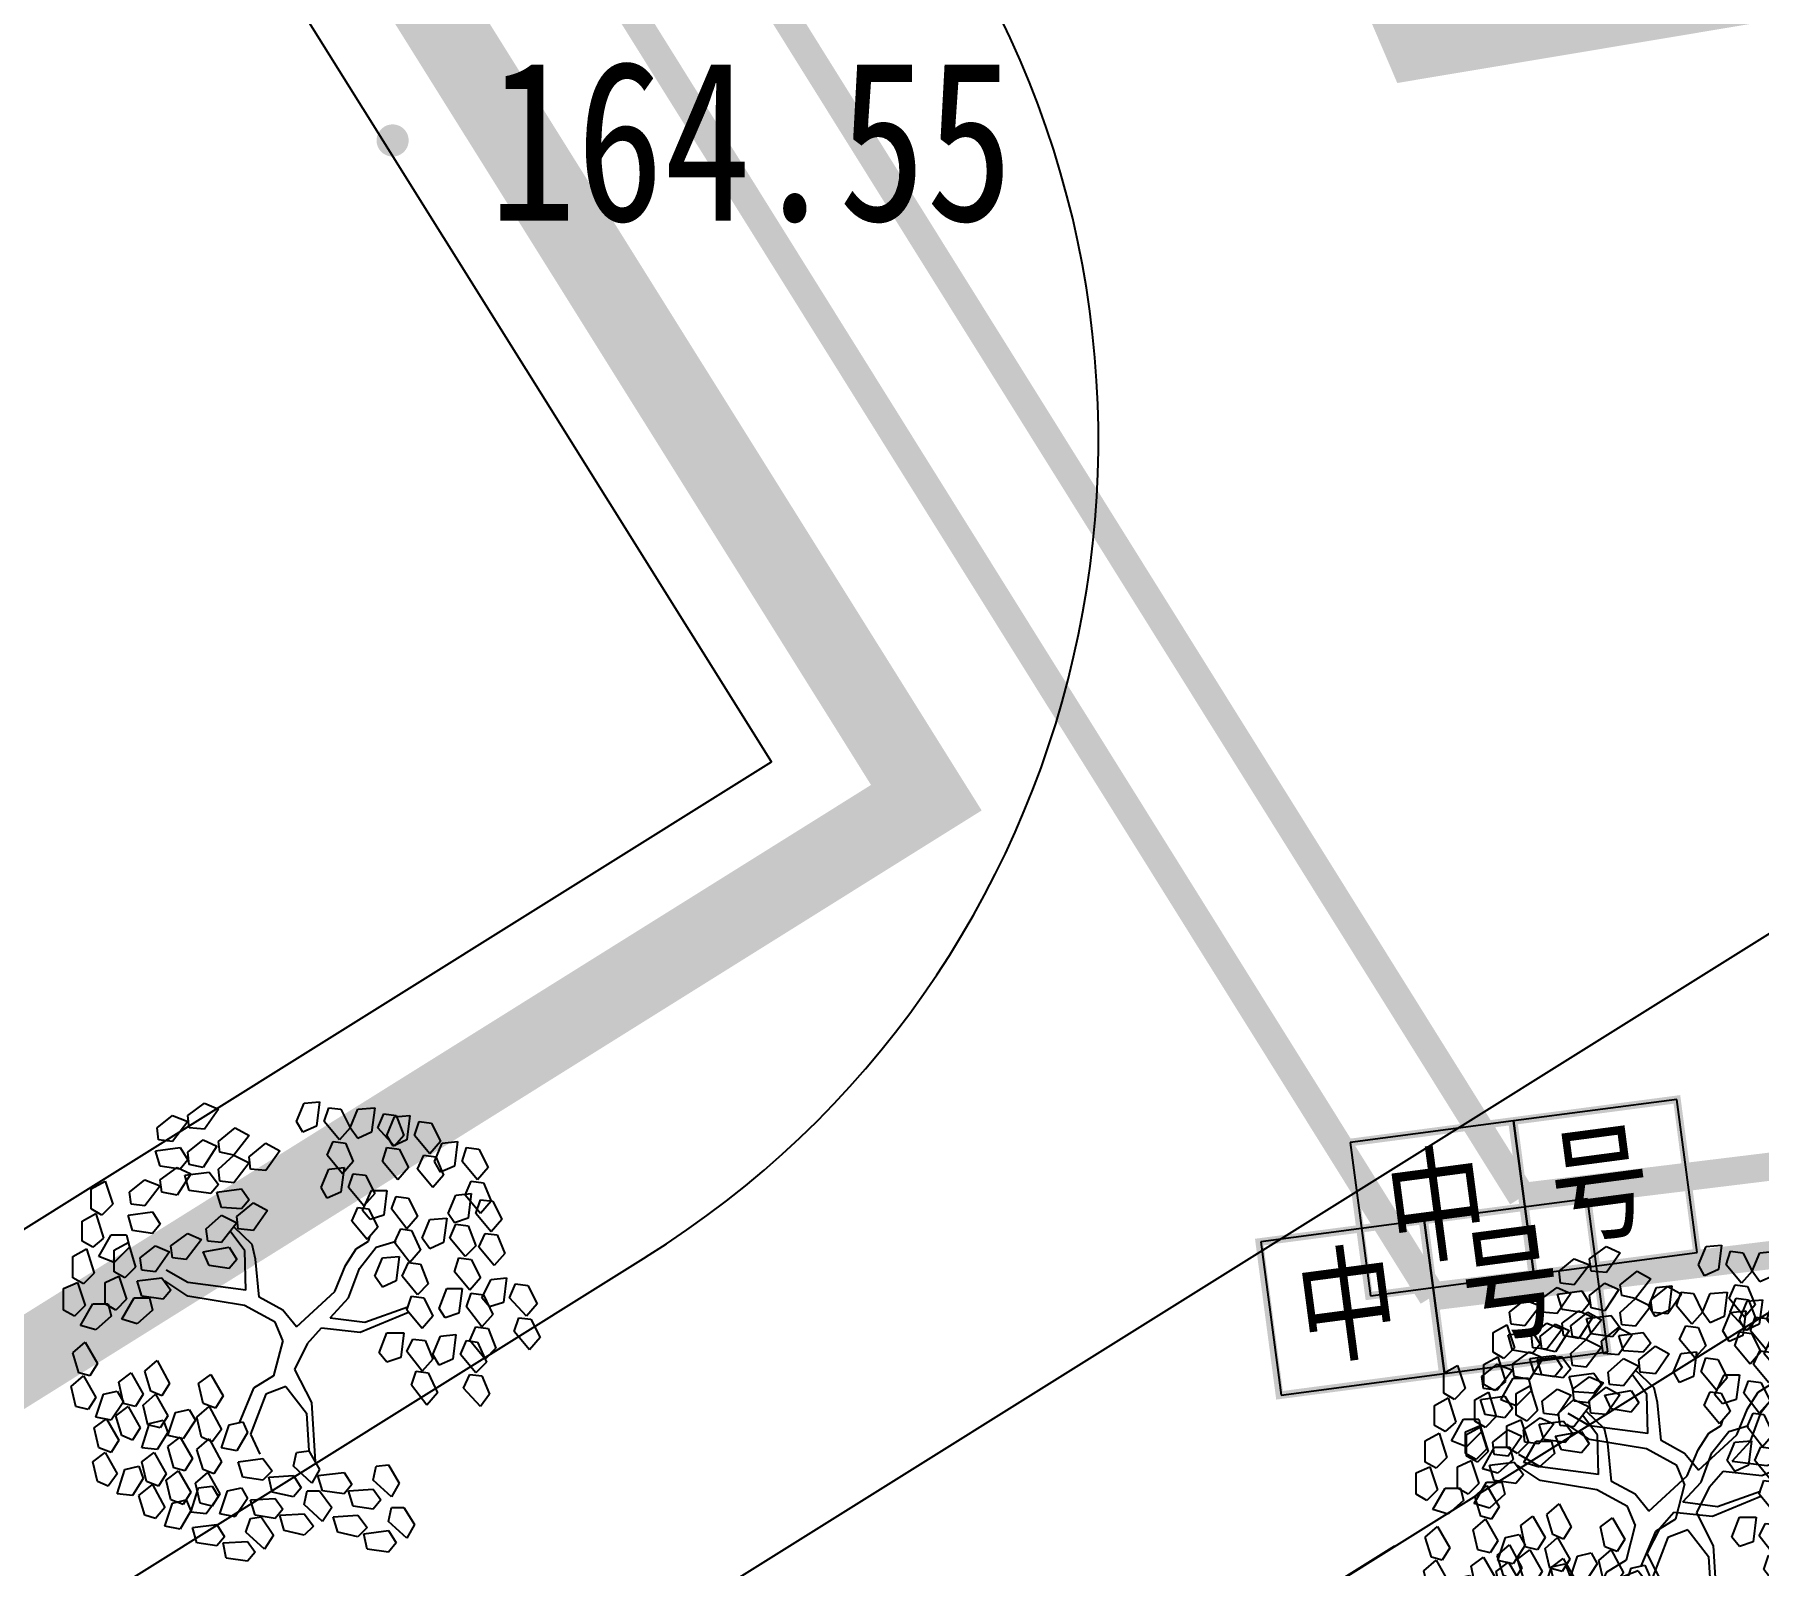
# Model space of a CAD drawing. Extents: x -809667 to 586099, y 3084146 to 3634412.
# Drawn here: x 381218.29 to 381229.02, y 3087136.05 to 3087145.59 of the extents above; entities that cross this region are included whole.
import ezdxf
from ezdxf.enums import TextEntityAlignment as Align

# ---------------------------------------------------------------- set-up
doc = ezdxf.new("R2010")
doc.units = 0
doc.header["$LTSCALE"] = 0.5
doc.layers.get('0').update_dxf_attribs({"linetype": 'CONTINUOUS'})
for name, color, linetype in [('E-DIM-DQ', 7, 'CONTINUOUS'), ('E-SIG_TEXT', 7, 'CONTINUOUS'), ('GCD', 252, 'CONTINUOUS'), ('WIRE-照明', 1, 'CONTINUOUS'), ('WIRE-通讯', 4, 'CONTINUOUS'), ('乔木', 84, 'CONTINUOUS'), ('文字', 7, 'CONTINUOUS')]:
    doc.layers.add(name, color=color, linetype=linetype)
doc.styles.add('-宋体', font='', dxfattribs={"width": 0.6})
doc.styles.add('HZ', font='', dxfattribs={"width": 0.8})
doc.styles.get('-宋体').set_extended_font_data('NSimSun')
doc.styles.get('HZ').set_extended_font_data('NSimSun')

# ---------------------------------------------------------------- blocks, each defined once
blk = doc.blocks.new('GC200')
at = {"color": 0, "linetype": 'Continuous', "const_width": 0.2, "flags": 128}
blk.add_lwpolyline([(-0.1, 0, 1), (0.1, 0, 1)], format="xyb", close=True, dxfattribs=at)
blk = doc.blocks.new('幌伞枫')
at = {"layer": '乔木', "color": 0}
for p, q in [((-677.5, 936.5), (-604.1, 995.3)), ((-604.1, 995.3), (-530.7, 965.9)), ((-530.7, 995.3), (-449.9, 1054)), ((-523.3, 936.5), (-530.7, 995.3)), ((-449.9, 1054), (-383.9, 1024.6)), ((-383.9, 1024.6), (-449.9, 929.2)), ((-9.5, 965.9), (27.2, 1054)), ((27.2, 1054), (100.6, 1061.3)), ((100.6, 1061.3), (85.9, 943.9)), ((122.6, 965.9), (144.7, 1032)), ((144.7, 1032), (203.4, 1024.6)), ((203.4, 1024.6), (247.4, 936.5)), ((247.4, 936.5), (284.1, 1024.6)), ((284.1, 1024.6), (364.9, 1032)), ((364.9, 1032), (350.2, 914.5)), ((379.5, 936.5), (408.9, 1002.6)), ((408.9, 1002.6), (467.6, 995.3)), ((460.3, 987.9), (533.7, 995.3)), ((467.6, 995.3), (504.3, 899.8)), ((533.7, 995.3), (519, 877.8)), ((-670.1, 877.8), (-677.5, 936.5)), ((-530.7, 965.9), (-604.1, 870.5)), ((-449.9, 929.2), (-523.3, 936.5)), ((-383.9, 870.5), (-303.1, 936.5)), ((-303.1, 936.5), (-237, 899.8)), ((19.9, 914.5), (-9.5, 965.9)), ((85.9, 943.9), (19.9, 914.5)), ((196, 877.8), (122.6, 965.9)), ((247.4, 936.5), (196, 877.8)), ((284.1, 885.2), (247.4, 936.5)), ((350.2, 914.5), (284.1, 885.2)), ((460.3, 848.5), (379.5, 936.5)), ((423.6, 899.8), (460.3, 987.9)), ((555.7, 899.8), (577.7, 965.9)), ((577.7, 965.9), (636.5, 958.6)), ((636.5, 958.6), (680.5, 870.5)), ((-684.8, 826.4), (-567.4, 841.1)), ((-662.8, 753), (-684.8, 826.4)), ((-604.1, 870.5), (-670.1, 877.8)), ((-567.4, 841.1), (-530.7, 782.4)), ((-530.7, 819.1), (-457.3, 877.8)), ((-457.3, 877.8), (-391.2, 848.5)), ((-391.2, 848.5), (-457.3, 745.7)), ((-376.5, 819.1), (-383.9, 870.5)), ((-237, 899.8), (-310.4, 804.4)), ((-237, 797.1), (-156.3, 863.1)), ((-156.3, 863.1), (-90.2, 826.4)), ((-90.2, 826.4), (-156.3, 731)), ((137.3, 804.4), (166.7, 870.5)), ((166.7, 870.5), (225.4, 863.1)), ((225.4, 863.1), (262.1, 775.1)), ((401.6, 775.1), (423.6, 841.1)), ((453, 848.5), (423.6, 899.8)), ((423.6, 841.1), (482.3, 833.8)), ((519, 877.8), (453, 848.5)), ((504.3, 899.8), (460.3, 848.5)), ((482.3, 833.8), (526.4, 745.7)), ((629.1, 811.8), (555.7, 899.8)), ((680.5, 870.5), (629.1, 811.8)), ((651.1, 775.1), (687.8, 863.1)), ((687.8, 863.1), (761.3, 870.5)), ((761.3, 870.5), (746.6, 753)), ((783.3, 775.1), (805.3, 841.1)), ((805.3, 841.1), (864, 833.8)), ((864, 833.8), (908.1, 745.7)), ((-567.4, 738.4), (-662.8, 753)), ((-662.8, 687), (-582, 745.7)), ((-582, 745.7), (-516, 716.3)), ((-530.7, 782.4), (-567.4, 738.4)), ((-523.3, 760.4), (-530.7, 819.1)), ((-457.3, 745.7), (-523.3, 760.4)), ((-383.9, 738.4), (-310.4, 804.4)), ((-310.4, 804.4), (-376.5, 819.1)), ((-310.4, 804.4), (-237, 767.7)), ((-237, 767.7), (-310.4, 672.3)), ((-229.7, 738.4), (-237, 797.1)), ((210.7, 716.3), (137.3, 804.4)), ((144.7, 738.4), (218.1, 745.7)), ((218.1, 745.7), (203.4, 628.2)), ((262.1, 775.1), (210.7, 716.3)), ((475, 687), (401.6, 775.1)), ((526.4, 745.7), (475, 687)), ((570.4, 738.4), (599.8, 804.4)), ((599.8, 804.4), (658.5, 797.1)), ((680.5, 723.7), (651.1, 775.1)), ((658.5, 797.1), (695.2, 709)), ((746.6, 753), (680.5, 723.7)), ((856.7, 687), (783.3, 775.1)), ((908.1, 745.7), (856.7, 687)), ((-993.1, 642.9), (-927, 679.6)), ((-927, 679.6), (-890.3, 569.5)), ((-809.6, 628.2), (-736.2, 687)), ((-736.2, 687), (-662.8, 657.6)), ((-655.4, 628.2), (-662.8, 687)), ((-516, 716.3), (-582, 613.6)), ((-545.3, 709), (-427.9, 723.7)), ((-523.3, 635.6), (-545.3, 709)), ((-427.9, 723.7), (-383.9, 665)), ((-383.9, 665), (-420.6, 620.9)), ((-376.5, 679.6), (-383.9, 738.4)), ((-310.4, 672.3), (-376.5, 679.6)), ((-156.3, 731), (-229.7, 738.4)), ((108, 650.3), (144.7, 738.4)), ((240.1, 650.3), (262.1, 716.3)), ((262.1, 716.3), (320.8, 709)), ((320.8, 709), (364.9, 620.9)), ((643.8, 650.3), (570.4, 738.4)), ((695.2, 709), (643.8, 650.3)), ((798, 613.6), (827.3, 679.6)), ((827.3, 679.6), (886, 672.3)), ((886, 672.3), (922.7, 584.2)), ((-993.1, 547.5), (-993.1, 642.9)), ((-802.3, 569.5), (-809.6, 628.2)), ((-662.8, 657.6), (-736.2, 562.2)), ((-582, 613.6), (-655.4, 628.2)), ((-420.6, 620.9), (-523.3, 635.6)), ((-391.2, 628.2), (-273.7, 642.9)), ((-369.2, 554.8), (-391.2, 628.2)), ((-273.7, 642.9), (-237, 591.5)), ((-237, 591.5), (-273.7, 547.5)), ((137.3, 598.9), (108, 650.3)), ((203.4, 628.2), (137.3, 598.9)), ((313.5, 562.2), (240.1, 650.3)), ((306.1, 540.2), (350.2, 635.6)), ((364.9, 620.9), (313.5, 562.2)), ((350.2, 635.6), (423.6, 635.6)), ((423.6, 635.6), (408.9, 518.1)), ((445.6, 547.5), (467.6, 606.2)), ((467.6, 606.2), (526.4, 598.9)), ((526.4, 598.9), (570.4, 510.8)), ((717.2, 525.5), (753.9, 613.6)), ((753.9, 613.6), (827.3, 620.9)), ((871.4, 525.5), (798, 613.6)), ((827.3, 620.9), (812.6, 503.5)), ((849.3, 525.5), (871.4, 591.5)), ((871.4, 591.5), (930.1, 584.2)), ((922.7, 584.2), (871.4, 525.5)), ((930.1, 584.2), (974.1, 496.1)), ((-1037.1, 488.8), (-971.1, 525.5)), ((-941.7, 518.1), (-993.1, 547.5)), ((-971.1, 525.5), (-934.4, 408)), ((-890.3, 569.5), (-941.7, 518.1)), ((-816.9, 518.1), (-699.5, 532.8)), ((-794.9, 444.7), (-816.9, 518.1)), ((-736.2, 562.2), (-802.3, 569.5)), ((-699.5, 532.8), (-662.8, 474.1)), ((-442.6, 452.1), (-369.2, 518.1)), ((-273.7, 547.5), (-369.2, 554.8)), ((-369.2, 518.1), (-295.8, 481.4)), ((-295.8, 510.8), (-215, 576.9)), ((-288.4, 452.1), (-295.8, 510.8)), ((-215, 576.9), (-149, 540.2)), ((-149, 540.2), (-215, 444.7)), ((254.8, 488.8), (284.1, 554.8)), ((284.1, 554.8), (335.5, 547.5)), ((342.8, 496.1), (306.1, 540.2)), ((335.5, 547.5), (379.5, 459.4)), ((408.9, 518.1), (342.8, 496.1)), ((519, 452.1), (445.6, 547.5)), ((570.4, 510.8), (519, 452.1)), ((592.4, 408), (629.1, 496.1)), ((629.1, 496.1), (709.9, 503.5)), ((709.9, 503.5), (695.2, 386)), ((746.6, 481.4), (717.2, 525.5)), ((812.6, 503.5), (746.6, 481.4)), ((922.7, 437.4), (849.3, 525.5)), ((974.1, 496.1), (922.7, 437.4)), ((-1037.1, 393.4), (-1037.1, 488.8)), ((-956.4, 320), (-897.7, 422.7)), ((-897.7, 422.7), (-824.3, 422.7)), ((-824.3, 422.7), (-809.6, 364)), ((-699.5, 430.1), (-794.9, 444.7)), ((-662.8, 474.1), (-699.5, 430.1)), ((-611.4, 371.3), (-530.7, 430.1)), ((-530.7, 430.1), (-464.6, 400.7)), ((-435.2, 393.4), (-442.6, 452.1)), ((-295.8, 481.4), (-369.2, 386)), ((-256.9, 345.9), (-327.2, 440.6)), ((-221.9, 376.9), (-310.5, 462.2)), ((-215, 444.7), (-288.4, 452.1)), ((328.2, 400.7), (254.8, 488.8)), ((379.5, 459.4), (328.2, 400.7)), ((335.5, 393.4), (344, 418.8)), ((460.3, 386), (489.7, 452.1)), ((489.7, 452.1), (541, 444.7)), ((541, 444.7), (585.1, 349.3)), ((724.5, 408), (753.9, 474.1)), ((753.9, 474.1), (812.6, 466.8)), ((812.6, 466.8), (849.3, 371.3)), ((864, 364), (893.4, 430.1)), ((893.4, 430.1), (952.1, 422.7)), ((952.1, 422.7), (988.8, 334.6)), ((-1081.2, 320), (-1015.1, 356.7)), ((-985.8, 364), (-1037.1, 393.4)), ((-1015.1, 356.7), (-978.4, 239.2)), ((-934.4, 408), (-985.8, 364)), ((-883, 349.3), (-816.9, 386)), ((-809.6, 364), (-883, 290.6)), ((-883, 246.5), (-883, 349.3)), ((-816.9, 386), (-780.2, 268.6)), ((-758.2, 312.6), (-684.8, 371.3)), ((-684.8, 371.3), (-618.7, 342)), ((-618.7, 342), (-684.8, 246.5)), ((-604.1, 312.6), (-611.4, 371.3)), ((-464.6, 400.7), (-538, 305.3)), ((-457.3, 342), (-332.5, 364)), ((-427.9, 275.9), (-457.3, 342)), ((-369.2, 386), (-435.2, 393.4)), ((-332.5, 364), (-295.8, 305.3)), ((-251.7, 158.5), (-256.9, 345.9)), ((-206.4, 307), (-221.9, 376.9)), ((225.4, 275.9), (276.8, 356.7)), ((276.8, 356.7), (335.5, 393.4)), ((291.5, 261.2), (372.2, 364)), ((372.2, 364), (467.6, 393.4)), ((533.7, 290.6), (460.3, 386)), ((585.1, 349.3), (533.7, 290.6)), ((629.1, 356.7), (592.4, 408)), ((695.2, 386), (629.1, 356.7)), ((798, 320), (724.5, 408)), ((849.3, 371.3), (798, 320)), ((937.4, 275.9), (864, 364)), ((988.8, 334.6), (937.4, 275.9)), ((-1081.2, 217.2), (-1081.2, 320)), ((-883, 290.6), (-956.4, 320)), ((-780.2, 268.6), (-831.6, 217.2)), ((-750.9, 253.9), (-758.2, 312.6)), ((-684.8, 246.5), (-750.9, 253.9)), ((-530.7, 195.2), (-633.4, 253.9)), ((-538, 305.3), (-604.1, 312.6)), ((-332.5, 261.2), (-427.9, 275.9)), ((-295.8, 305.3), (-332.5, 261.2)), ((-188.4, 124.2), (-206.4, 307)), ((174, 151.1), (225.4, 275.9)), ((240.1, 121.8), (291.5, 261.2)), ((364.9, 224.5), (401.6, 312.6)), ((401.6, 312.6), (482.3, 320)), ((482.3, 320), (467.6, 202.5)), ((497, 224.5), (526.4, 290.6)), ((526.4, 290.6), (585.1, 283.3)), ((585.1, 283.3), (621.8, 187.8)), ((746.6, 246.5), (768.6, 312.6)), ((768.6, 312.6), (827.3, 305.3)), ((827.3, 305.3), (871.4, 217.2)), ((-1125.2, 165.8), (-1059.2, 195.2)), ((-1125.2, 63), (-1125.2, 165.8)), ((-1029.8, 187.8), (-1081.2, 217.2)), ((-1059.2, 195.2), (-1022.5, 85.1)), ((-978.4, 239.2), (-1029.8, 187.8)), ((-927, 195.2), (-861, 224.5)), ((-927, 92.4), (-927, 195.2)), ((-831.6, 217.2), (-883, 246.5)), ((-861, 224.5), (-824.3, 114.4)), ((-772.9, 202.5), (-655.4, 217.2)), ((-750.9, 129.1), (-772.9, 202.5)), ((-655.4, 217.2), (-611.4, 158.5)), ((-530.7, 129.1), (-640.8, 202.5)), ((-251.7, 158.5), (-530.7, 195.2)), ((401.6, 173.1), (364.9, 224.5)), ((467.6, 202.5), (401.6, 173.1)), ((570.4, 136.4), (497, 224.5)), ((621.8, 187.8), (570.4, 136.4)), ((673.2, 70.4), (709.9, 165.8)), ((709.9, 165.8), (783.3, 165.8)), ((820, 158.5), (746.6, 246.5)), ((783.3, 165.8), (768.6, 48.4)), ((871.4, 217.2), (820, 158.5)), ((878.7, 121.8), (922.7, 209.8)), ((922.7, 209.8), (996.1, 217.2)), ((996.1, 217.2), (981.5, 99.7)), ((1010.8, 121.8), (1040.2, 187.8)), ((1040.2, 187.8), (1098.9, 180.5)), ((1098.9, 180.5), (1143, 92.4)), ((-1022.5, 85.1), (-1073.9, 33.7)), ((-1044.5, -10.4), (-985.8, 92.4)), ((-985.8, 92.4), (-912.4, 92.4)), ((-875.7, 63), (-927, 92.4)), ((-912.4, 92.4), (-897.7, 33.7)), ((-824.3, 114.4), (-875.7, 63)), ((-846.3, 19), (-787.6, 121.8)), ((-787.6, 121.8), (-714.2, 121.8)), ((-648.1, 114.4), (-750.9, 129.1)), ((-714.2, 121.8), (-699.5, 63)), ((-611.4, 158.5), (-648.1, 114.4)), ((-259.1, 85.1), (-530.7, 129.1)), ((-112.3, 4.3), (-259.1, 85.1)), ((-75.6, 63), (-188.4, 124.2)), ((-9.5, -17.7), (174, 151.1)), ((152, 26.3), (240.1, 121.8)), ((519, 63), (541, 129.1)), ((541, 129.1), (599.8, 121.8)), ((599.8, 121.8), (643.8, 33.7)), ((805.3, 77.7), (827.3, 143.8)), ((827.3, 143.8), (886, 136.4)), ((915.4, 77.7), (878.7, 121.8)), ((886, 136.4), (930.1, 41)), ((981.5, 99.7), (915.4, 77.7)), ((1091.6, 33.7), (1010.8, 121.8)), ((1143, 92.4), (1091.6, 33.7)), ((-1073.9, 33.7), (-1125.2, 63)), ((-897.7, 33.7), (-971.1, -32.4)), ((-772.9, -3), (-846.3, 19)), ((-699.5, 63), (-772.9, -3)), ((-75.6, -83.8), (-112.3, 4.3)), ((-9.5, -17.7), (-75.6, 63)), ((152, 26.3), (318.1, 4.2)), ((294.8, -42.4), (527, 53.4)), ((318.1, 4.2), (524.2, 78.5)), ((592.4, -25), (519, 63)), ((643.8, 33.7), (592.4, -25)), ((702.5, 26.3), (673.2, 70.4)), ((768.6, 48.4), (702.5, 26.3)), ((878.7, -17.7), (805.3, 77.7)), ((930.1, 41), (878.7, -17.7)), ((1032.8, -39.7), (1054.9, 26.3)), ((1054.9, 26.3), (1113.6, 19)), ((1113.6, 19), (1157.6, -69.1)), ((-971.1, -32.4), (-1044.5, -10.4)), ((-9.5, -17.7), (-9.5, -17.7)), ((-9.5, -17.7), (-9.5, -17.7)), ((-9.5, -17.7), (-9.5, -17.7)), ((-9.5, -17.7), (-9.5, -17.7)), ((-9.5, -17.7), (-9.5, -17.7)), ((-9.5, -17.7), (-9.5, -17.7)), ((-9.5, -17.7), (-9.5, -17.7)), ((-9.5, -17.7), (-9.5, -17.7)), ((-9.5, -17.7), (-9.5, -17.7)), ((-9.5, -17.7), (-9.5, -17.7)), ((-9.5, -17.7), (-9.5, -17.7)), ((-9.5, -17.7), (-9.5, -17.7)), ((-9.5, -17.7), (-9.5, -17.7)), ((-9.5, -17.7), (-9.5, -17.7)), ((-9.5, -17.7), (-9.5, -17.7)), ((-9.5, -17.7), (-9.5, -17.7)), ((-9.5, -17.7), (-9.5, -17.7)), ((-9.5, -17.7), (-9.5, -17.7)), ((-9.5, -17.7), (-9.5, -17.7)), ((-9.5, -17.7), (-9.5, -17.7)), ((-9.5, -17.7), (-9.5, -17.7)), ((-9.5, -17.7), (-9.5, -17.7)), ((-9.5, -17.7), (-9.5, -17.7)), ((-9.5, -17.7), (-9.5, -17.7)), ((-9.5, -17.7), (-9.5, -17.7)), ((-9.5, -17.7), (-9.5, -17.7)), ((-9.5, -17.7), (-9.5, -17.7)), ((-9.5, -17.7), (-9.5, -17.7)), ((-9.5, -17.7), (-9.5, -17.7)), ((-9.5, -17.7), (-9.5, -17.7)), ((-9.5, -17.7), (-9.5, -17.7)), ((-9.5, -17.7), (-9.5, -17.7)), ((-9.5, -17.7), (-9.5, -17.7)), ((-9.5, -17.7), (-9.5, -17.7)), ((-9.5, -17.7), (-9.5, -17.7)), ((-9.5, -17.7), (-9.5, -17.7)), ((-9.5, -17.7), (-9.5, -17.7)), ((-9.5, -17.7), (-9.5, -17.7)), ((-9.5, -17.7), (-9.5, -17.7)), ((-9.5, -17.7), (-9.5, -17.7)), ((41.9, -98.5), (109.5, -21.8)), ((109.5, -21.8), (294.8, -42.4)), ((386.9, -142.5), (423.6, -47.1)), ((423.6, -47.1), (504.3, -47.1)), ((504.3, -47.1), (489.7, -164.5)), ((519, -135.2), (548.4, -76.4)), ((548.4, -76.4), (607.1, -83.8)), ((643.8, -149.8), (680.5, -61.7)), ((680.5, -61.7), (753.9, -54.4)), ((753.9, -54.4), (739.2, -171.9)), ((820, -83.8), (849.3, -17.7)), ((849.3, -17.7), (908.1, -25)), ((908.1, -25), (944.8, -120.5)), ((1106.3, -127.8), (1032.8, -39.7)), ((1157.6, -69.1), (1106.3, -127.8)), ((-1081.2, -142.5), (-1022.5, -91.1)), ((-1051.8, -237.9), (-1081.2, -142.5)), ((-1022.5, -91.1), (-963.7, -193.9)), ((-75.6, -83.8), (-119.6, -252.6)), ((41.9, -98.5), (-19.6, -221.3)), ((423.6, -186.5), (386.9, -142.5)), ((489.7, -164.5), (423.6, -186.5)), ((592.4, -230.6), (519, -135.2)), ((607.1, -83.8), (643.8, -171.9)), ((673.2, -201.2), (643.8, -149.8)), ((775.9, -149.8), (805.3, -83.8)), ((849.3, -237.9), (775.9, -149.8)), ((805.3, -83.8), (856.7, -91.1)), ((893.4, -171.9), (820, -83.8)), ((856.7, -91.1), (900.7, -186.5)), ((944.8, -120.5), (893.4, -171.9)), ((-1000.4, -252.6), (-1051.8, -237.9)), ((-963.7, -193.9), (-1000.4, -252.6)), ((-861, -282), (-802.3, -237.9)), ((-802.3, -237.9), (-743.5, -340.7)), ((-736.2, -230.6), (-677.5, -179.2)), ((-706.8, -326), (-736.2, -230.6)), ((-677.5, -179.2), (-618.7, -289.3)), ((-479.3, -289.3), (-420.6, -245.3)), ((-420.6, -245.3), (-361.8, -348)), ((-19.6, -221.3), (61.7, -380.2)), ((541, -296.6), (563.1, -230.6)), ((563.1, -230.6), (621.8, -237.9)), ((643.8, -171.9), (592.4, -230.6)), ((621.8, -237.9), (665.8, -333.3)), ((739.2, -171.9), (673.2, -201.2)), ((790.6, -311.3), (820, -245.3)), ((820, -245.3), (878.7, -252.6)), ((900.7, -186.5), (849.3, -237.9)), ((-1088.5, -304), (-1029.8, -252.6)), ((-1066.5, -399.4), (-1088.5, -304)), ((-1029.8, -252.6), (-971.1, -355.4)), ((-934.4, -340.7), (-868.3, -326)), ((-868.3, -326), (-839, -377.4)), ((-839, -384.7), (-861, -282)), ((-655.4, -348), (-706.8, -326)), ((-618.7, -289.3), (-655.4, -348)), ((-457.3, -384.7), (-479.3, -289.3)), ((-215, -311.3), (-285.1, -477)), ((-119.6, -252.6), (-215, -311.3)), ((-60.9, -304), (-156.3, -340.7)), ((-60.9, -304), (38.4, -430.7)), ((614.4, -392.1), (541, -296.6)), ((871.4, -399.4), (790.6, -311.3)), ((878.7, -252.6), (915.4, -340.7)), ((-1007.8, -414.1), (-1066.5, -399.4)), ((-971.1, -355.4), (-1007.8, -414.1)), ((-971.1, -450.8), (-934.4, -340.7)), ((-839, -377.4), (-897.7, -465.5)), ((-875.7, -443.5), (-816.9, -399.4)), ((-780.2, -399.4), (-839, -384.7)), ((-816.9, -399.4), (-758.2, -502.2)), ((-743.5, -340.7), (-780.2, -399.4)), ((-743.5, -392.1), (-684.8, -340.7)), ((-721.5, -487.5), (-743.5, -392.1)), ((-684.8, -340.7), (-626.1, -443.5)), ((-486.6, -450.8), (-427.9, -399.4)), ((-398.5, -406.7), (-457.3, -384.7)), ((-427.9, -399.4), (-369.2, -509.5)), ((-361.8, -348), (-398.5, -406.7)), ((-156.3, -340.7), (-229.7, -531.5)), ((61.7, -380.2), (79.4, -664.1)), ((665.8, -333.3), (614.4, -392.1)), ((915.4, -340.7), (871.4, -399.4)), ((-978.4, -502.2), (-919.7, -458.1)), ((-897.7, -465.5), (-971.1, -450.8)), ((-919.7, -458.1), (-861, -560.9)), ((-846.3, -538.9), (-875.7, -443.5)), ((-750.9, -597.6), (-714.2, -480.2)), ((-662.8, -502.2), (-721.5, -487.5)), ((-714.2, -480.2), (-648.1, -465.5)), ((-626.1, -443.5), (-662.8, -502.2)), ((-648.1, -465.5), (-626.1, -524.2)), ((-626.1, -538.9), (-589.4, -428.8)), ((-589.4, -428.8), (-523.3, -414.1)), ((-494, -465.5), (-552.7, -553.6)), ((-523.3, -414.1), (-494, -465.5)), ((-464.6, -546.2), (-486.6, -450.8)), ((-369.2, -597.6), (-332.5, -487.5)), ((-332.5, -487.5), (-266.4, -472.8)), ((-266.4, -472.8), (-244.4, -524.2)), ((38.4, -430.7), (49.2, -612.3)), ((-956.4, -597.6), (-978.4, -502.2)), ((-861, -560.9), (-897.7, -619.6)), ((-794.9, -560.9), (-846.3, -538.9)), ((-758.2, -502.2), (-794.9, -560.9)), ((-626.1, -524.2), (-677.5, -604.9)), ((-552.7, -553.6), (-626.1, -538.9)), ((-626.1, -590.3), (-567.4, -546.2)), ((-567.4, -546.2), (-508.6, -649)), ((-486.6, -604.9), (-427.9, -553.6)), ((-413.2, -568.2), (-464.6, -546.2)), ((-427.9, -553.6), (-369.2, -663.7)), ((-369.2, -509.5), (-413.2, -568.2)), ((-244.4, -524.2), (-295.8, -612.3)), ((-229.7, -531.5), (-185.7, -627)), ((-985.8, -663.7), (-927, -619.6)), ((-897.7, -619.6), (-956.4, -597.6)), ((-927, -619.6), (-868.3, -722.4)), ((-677.5, -604.9), (-750.9, -597.6)), ((-750.9, -663.7), (-692.2, -619.6)), ((-692.2, -619.6), (-633.4, -722.4)), ((-596.7, -693), (-626.1, -590.3)), ((-508.6, -649), (-545.3, -707.7)), ((-457.3, -700.4), (-486.6, -604.9)), ((-295.8, -612.3), (-369.2, -597.6)), ((-288.4, -663.7), (-171, -649)), ((-171, -649), (-126.9, -707.7)), ((-24.2, -685.7), (-9.5, -619.6)), ((-9.5, -619.6), (49.2, -612.3)), ((49.2, -612.3), (100.6, -700.4)), ((-963.7, -759.1), (-985.8, -663.7)), ((-868.3, -722.4), (-912.4, -781.1)), ((-868.3, -817.8), (-831.6, -700.4)), ((-831.6, -700.4), (-765.6, -685.7)), ((-765.6, -685.7), (-743.5, -744.4)), ((-728.9, -759.1), (-750.9, -663.7)), ((-633.4, -722.4), (-670.1, -781.1)), ((-633.4, -751.7), (-574.7, -707.7)), ((-545.3, -707.7), (-596.7, -693)), ((-574.7, -707.7), (-516, -810.5)), ((-494, -766.4), (-435.2, -715)), ((-405.9, -722.4), (-457.3, -700.4)), ((-435.2, -715), (-376.5, -817.8)), ((-369.2, -663.7), (-405.9, -722.4)), ((-266.4, -737.1), (-288.4, -663.7)), ((-171, -751.7), (-266.4, -737.1)), ((-126.9, -707.7), (-171, -751.7)), ((-141.6, -737.1), (-24.2, -729.7)), ((-126.9, -810.5), (-141.6, -737.1)), ((63.9, -766.4), (-24.2, -685.7)), ((-24.2, -729.7), (12.5, -788.5)), ((100.6, -700.4), (63.9, -766.4)), ((93.3, -729.7), (218.1, -715)), ((115.3, -803.1), (93.3, -729.7)), ((218.1, -715), (254.8, -773.8)), ((357.5, -751.7), (372.2, -685.7)), ((372.2, -685.7), (430.9, -678.3)), ((430.9, -678.3), (482.3, -766.4)), ((-912.4, -781.1), (-963.7, -759.1)), ((-794.9, -825.2), (-868.3, -817.8)), ((-743.5, -744.4), (-794.9, -825.2)), ((-765.6, -825.2), (-699.5, -773.8)), ((-736.2, -920.6), (-765.6, -825.2)), ((-670.1, -781.1), (-728.9, -759.1)), ((-699.5, -773.8), (-640.8, -883.9)), ((-611.4, -847.2), (-633.4, -751.7)), ((-516, -810.5), (-552.7, -869.2)), ((-516, -905.9), (-479.3, -788.5)), ((-471.9, -861.9), (-494, -766.4)), ((-479.3, -788.5), (-413.2, -781.1)), ((-413.2, -781.1), (-383.9, -832.5)), ((-376.5, -817.8), (-413.2, -876.5)), ((-376.5, -913.2), (-339.8, -803.1)), ((-339.8, -803.1), (-273.7, -788.5)), ((-273.7, -788.5), (-244.4, -839.8)), ((-24.2, -832.5), (-126.9, -810.5)), ((12.5, -788.5), (-24.2, -832.5)), ((27.2, -869.2), (41.9, -803.1)), ((41.9, -803.1), (100.6, -803.1)), ((100.6, -803.1), (159.3, -883.9)), ((218.1, -817.8), (115.3, -803.1)), ((254.8, -773.8), (218.1, -817.8)), ((240.1, -803.1), (357.5, -795.8)), ((262.1, -876.5), (240.1, -803.1)), ((445.6, -832.5), (357.5, -751.7)), ((357.5, -795.8), (394.2, -847.2)), ((482.3, -766.4), (445.6, -832.5)), ((-640.8, -883.9), (-684.8, -935.3)), ((-640.8, -972), (-604.1, -861.9)), ((-552.7, -869.2), (-611.4, -847.2)), ((-604.1, -861.9), (-538, -847.2)), ((-516, -898.6), (-567.4, -986.6)), ((-538, -847.2), (-516, -898.6)), ((-442.6, -913.2), (-516, -905.9)), ((-413.2, -876.5), (-471.9, -861.9)), ((-383.9, -832.5), (-442.6, -913.2)), ((-244.4, -839.8), (-303.1, -927.9)), ((-229.7, -847.2), (-112.3, -839.8)), ((-207.7, -920.6), (-229.7, -847.2)), ((-112.3, -839.8), (-75.6, -891.2)), ((-75.6, -891.2), (-112.3, -935.3)), ((115.3, -949.9), (27.2, -869.2)), ((159.3, -883.9), (115.3, -949.9)), ((357.5, -891.2), (262.1, -876.5)), ((394.2, -847.2), (357.5, -891.2)), ((430.9, -949.9), (445.6, -883.9)), ((445.6, -883.9), (504.3, -883.9)), ((504.3, -883.9), (555.7, -964.6)), ((-684.8, -935.3), (-736.2, -920.6)), ((-567.4, -986.6), (-640.8, -972)), ((-508.6, -979.3), (-391.2, -964.6)), ((-486.6, -1052.7), (-508.6, -979.3)), ((-391.2, -964.6), (-354.5, -1023.3)), ((-303.1, -927.9), (-376.5, -913.2)), ((-251.7, -1001.3), (-229.7, -935.3)), ((-229.7, -935.3), (-178.3, -927.9)), ((-112.3, -935.3), (-207.7, -920.6)), ((-178.3, -927.9), (-119.6, -1016)), ((-90.2, -920.6), (27.2, -913.2)), ((-68.2, -994), (-90.2, -920.6)), ((27.2, -913.2), (71.3, -972)), ((71.3, -972), (27.2, -1016)), ((166.7, -927.9), (284.1, -920.6)), ((188.7, -1001.3), (166.7, -927.9)), ((284.1, -920.6), (328.2, -979.3)), ((328.2, -979.3), (284.1, -1023.3)), ((519, -1030.7), (430.9, -949.9)), ((555.7, -964.6), (519, -1030.7)), ((-391.2, -1067.4), (-486.6, -1052.7)), ((-354.5, -1023.3), (-391.2, -1067.4)), ((-361.8, -1052.7), (-244.4, -1045.4)), ((-347.2, -1126.1), (-361.8, -1052.7)), ((-163.6, -1082.1), (-251.7, -1001.3)), ((-244.4, -1045.4), (-207.7, -1096.7)), ((-119.6, -1016), (-163.6, -1082.1)), ((27.2, -1016), (-68.2, -994)), ((284.1, -1023.3), (188.7, -1001.3)), ((313.5, -1008.7), (430.9, -994)), ((328.2, -1082.1), (313.5, -1008.7)), ((430.9, -994), (467.6, -1052.7)), ((467.6, -1052.7), (430.9, -1096.7)), ((-244.4, -1140.8), (-347.2, -1126.1)), ((-207.7, -1096.7), (-244.4, -1140.8)), ((430.9, -1096.7), (328.2, -1082.1))]:
    blk.add_line(p, q, dxfattribs=at)
blk = doc.blocks.new('123123')
at = {"layer": '文字', "color": 8}
for p, q in [((381939.204, 3087190.272), (381919.278, 3087177.814)), ((381920.55, 3087173.892), (381946.586, 3087190.17))]:
    blk.add_line(p, q, dxfattribs=at)
at = {"layer": '文字', "color": 8, "const_width": 1.5, "flags": 128}
blk.add_lwpolyline([(381974.113, 3087203.403), (381944.343, 3087198.423), (381942.463, 3087202.826), (381938.342, 3087212.906), (381934.952, 3087219.712), (381932.812, 3087222.143), (381931.332, 3087226.083), (381925.172, 3087239.717), (381921.592, 3087245.289), (381917.912, 3087251.688), (381910.572, 3087265.182), (381906.252, 3087271.507), (381900.432, 3087280.807), (381897.682, 3087287.535), (381897.918, 3087296.929), (381870.975, 3087277.708), (381870.975, 3087277.708), (381870.975, 3087277.708)], dxfattribs=at)
at = {"layer": '文字', "color": 8, "flags": 128}
blk.add_lwpolyline([(381860.872, 3087256.142), (381909.314, 3087178.661, 0.414214), (381920.338, 3087176.118), (381949.6, 3087194.413)], format="xyb", dxfattribs=at)
at = {"layer": '文字', "color": 8, "const_width": 0.5, "flags": 128}
blk.add_lwpolyline([(381915.515, 3087177.23), (381940.952, 3087193.134), (381908.615, 3087244.857), (381883.177, 3087228.954)], close=True, dxfattribs=at)
at = {"layer": '文字', "color": 8, "flags": 128}
blk.add_lwpolyline([(381915.737, 3087178.195), (381939.988, 3087193.357), (381908.392, 3087243.893), (381884.142, 3087228.731)], close=True, dxfattribs=at)
blk.add_lwpolyline([(381943.868, 3087188.471), (381931.573, 3087180.784)], dxfattribs=at)
at = {"layer": '文字', "color": 8}
blk.add_arc((381936.023, 3087195.359), 6, 302.0138, 32.0138, dxfattribs=at)
ref = blk.add_blockref('GC200', (381937.628, 3087197.228, 164.55), dxfattribs=dict(at, xscale=0.5, yscale=0.5, zscale=0.5))
ref.add_attrib('height', '164.55', dxfattribs={"layer": 'GCD', "linetype": 'Continuous', "height": 1, "style": 'HZ', "width": 0.8}).set_placement((381938.228, 3087197.228, 164.55), align=Align.MIDDLE_LEFT)
at = {"layer": '文字', "color": 8, "xscale": 0.0013, "yscale": 0.0013, "zscale": 0.0013}
for p in [(381937.042, 3087189.861), (381937.042, 3087189.861), (381945.773, 3087188.968), (381945.465, 3087188.713)]:
    blk.add_blockref('幌伞枫', p, dxfattribs=at)
blk = doc.blocks.new('RQWE')
at = {"layer": 'E-DIM-DQ', "const_width": 0.075, "elevation": -0.017}
for points in [[(78.17, -95.5), (76.567, -95.5), (76.567, -97.004), (78.17, -97.004)], [(79.788, -95.5), (78.185, -95.5), (78.185, -97.004), (79.788, -97.004)]]:
    blk.add_lwpolyline(points, close=True, dxfattribs=at)
at = {"layer": 'E-SIG_TEXT', "color": 3}
for p, q in [((78.185, -95.5, -0.017), (76.582, -95.5, -0.017)), ((76.582, -95.5, -0.017), (76.582, -97.004, -0.017)), ((79.788, -95.5, -0.017), (78.185, -95.5, -0.017)), ((78.185, -95.5, -0.017), (78.185, -97.004, -0.017)), ((78.185, -97.004, -0.017), (78.185, -95.5, -0.017)), ((79.788, -97.004, -0.017), (79.788, -95.5, -0.017)), ((76.582, -97.004, -0.017), (78.185, -97.004, -0.017)), ((78.185, -97.004, -0.017), (79.788, -97.004, -0.017))]:
    blk.add_line(p, q, dxfattribs=at)
at = {"layer": 'E-SIG_TEXT', "color": 3, "style": '-宋体', "width": 0.8}
for s, p in [('中', (76.846, -96.664, -0.017)), ('号', (78.449, -96.664, -0.017))]:
    blk.add_text(s, height=0.9, rotation=360, dxfattribs=at).set_placement(p)

msp = doc.modelspace()

# ---------------------------------------------------------------- linework, layer by layer
at = {"layer": 'WIRE-照明', "linetype": 'Continuous', "const_width": 0.175}
for points in [[(381213.124, 3087159.949), (381226.995, 3087137.728)], [(381226.995, 3087137.728), (381247.773, 3087140.269)]]:
    msp.add_lwpolyline(points, dxfattribs=at)
at = {"layer": 'WIRE-通讯', "linetype": 'Continuous', "const_width": 0.175}
for points in [[(381221.551, 3087147.96), (381227.552, 3087138.347)], [(381227.552, 3087138.347), (381265.71, 3087143.013)]]:
    msp.add_lwpolyline(points, dxfattribs=at)

# ---------------------------------------------------------------- block references
at = {"linetype": 'Continuous', "xscale": 0.6399999999999999, "yscale": 0.6399999999999999, "zscale": 0.6399999999999999, "rotation": 7.517267194531851}
for p in [(381169.895, 3087192.869, 0.011), (381169.338, 3087192.25, 0.011)]:
    msp.add_blockref('RQWE', p, dxfattribs=at)
at = {"layer": '文字'}
msp.add_blockref('123123', (-717.11, -52.3), dxfattribs=at)

doc.saveas('drawing.dxf')
